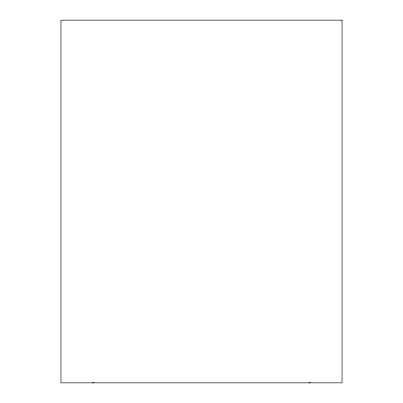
<?xml version="1.0" encoding="UTF-8"?>
<svg xmlns="http://www.w3.org/2000/svg" width="403" height="403" viewBox="0 0 403 403"><rect width="100%" height="100%" fill="white"/><g stroke="black" fill="none" stroke-linecap="round" stroke-linejoin="round"><path stroke-width="0.6" d="M93.874 382.774A9.068 9.068 0 0 1 92.69 382.85M310.31 382.85A9.068 9.068 0 0 1 309.126 382.774M342.046 20.15L60.954 20.15L60.954 382.85L342.046 382.85L342.046 20.15"/></g></svg>
